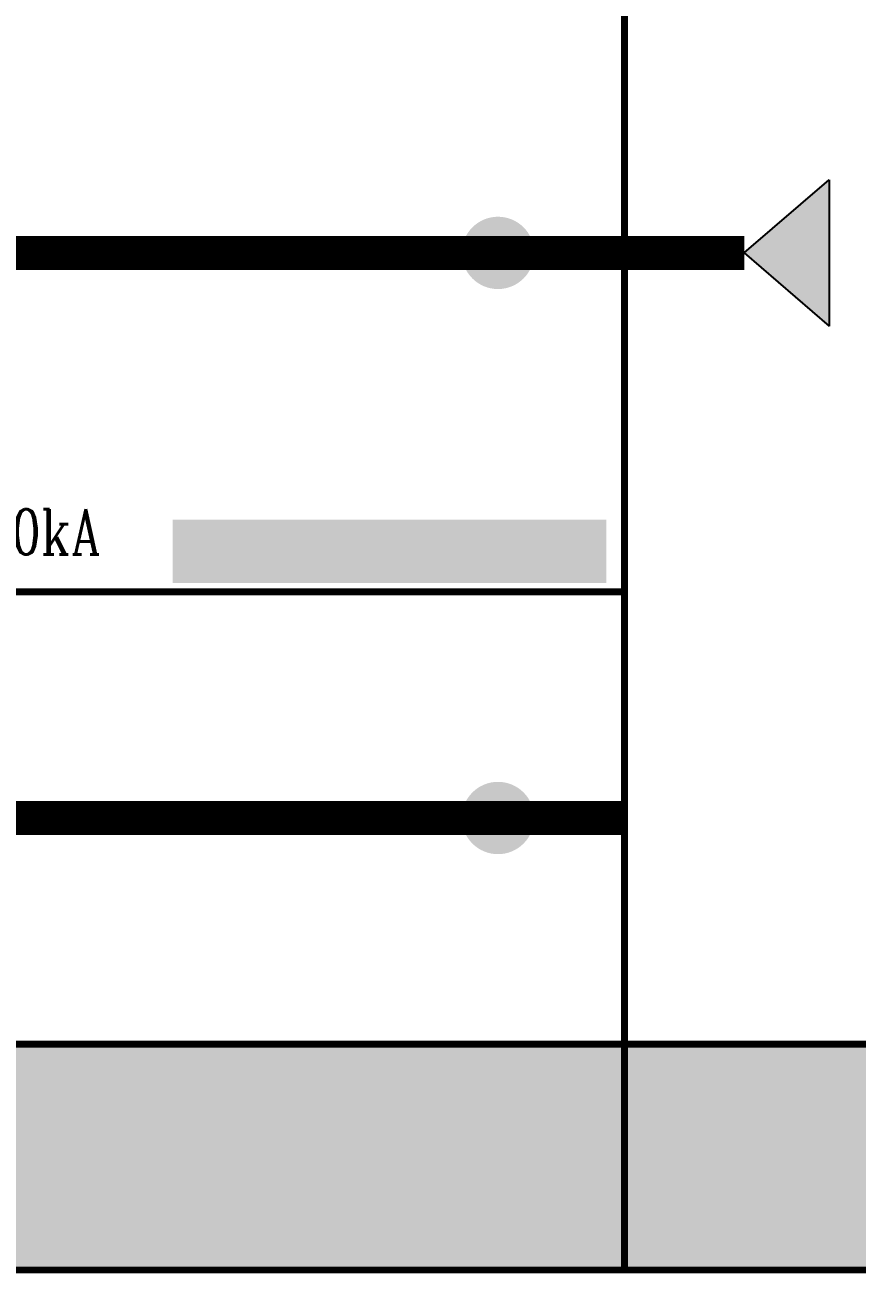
# Model space of a CAD drawing. Header units: millimetres. Extents: x -116965 to 323937, y 291661 to 566926.
# Drawn here: x -42198 to -41830, y 304837 to 305388 of the extents above; entities that cross this region are included whole.
import ezdxf

# ---------------------------------------------------------------- set-up
doc = ezdxf.new("R2010")
doc.units = ezdxf.units.MM
doc.layers.get('0').update_dxf_attribs({"lineweight": 18})
doc.layers.add('C00-00-00', color=7, linetype='Continuous')
doc.layers.add('C34-3A-40', color=7, linetype='Continuous', true_color=0x343a40)
doc.layers.add('C62-64-69', color=7, linetype='Continuous', true_color=0x626469)
doc.styles.add('hw_Block', font='complex.shx', dxfattribs={"width": 0.75})

msp = doc.modelspace()

# ---------------------------------------------------------------- hatches: boundary and pattern name
at = {"lineweight": -3, "ltscale": 5}
h = msp.add_hatch(color=1, dxfattribs=at)
h.dxf.hatch_style = 1
h.paths.add_polyline_path([(-41842.225864, 305254.916853), (-41842.225864, 305319.665537), (-41879.792264, 305287.291195)])
at = {"layer": 'C00-00-00'}
h = msp.add_hatch(color=256, dxfattribs=at)
edge = h.paths.add_edge_path()
edge.add_arc((-41988.748156, 305287.291195), 15.997765, 0, 360)
h = msp.add_hatch(color=256, dxfattribs=at)
h.dxf.hatch_style = 2
h.paths.add_polyline_path([(-42132.728056, 305169.307667), (-41940.754856, 305169.307667), (-41940.754856, 305141.311577), (-42132.728056, 305141.311577)])
h = msp.add_hatch(color=256, dxfattribs=at)
edge = h.paths.add_edge_path()
edge.add_arc((-41988.748156, 305037.326092), 15.997765, 0, 360)
at = {"layer": 'C34-3A-40'}
h = msp.add_hatch(color=256, dxfattribs=at)
h.dxf.hatch_style = 2
h.paths.add_polyline_path([(-42632.658262, 304937.340052), (-41932.755971, 304937.340052), (-41932.755971, 304837.354008), (-42632.658262, 304837.354008)])
h = msp.add_hatch(color=256, dxfattribs=at)
h.dxf.hatch_style = 2
h.paths.add_polyline_path([(-41932.755971, 304937.340052), (-41532.811806, 304937.340052), (-41532.811806, 304837.354008), (-41932.755971, 304837.354008)])
at = {"layer": 'C62-64-69'}
h = msp.add_hatch(color=256, dxfattribs=at)
h.dxf.hatch_style = 2
h.paths.add_polyline_path([(-42216.716331, 304928.341308), (-42184.720796, 304928.341308), (-42184.720796, 304921.342283), (-42216.716331, 304921.342283)])
h = msp.add_hatch(color=256, dxfattribs=at)
h.dxf.hatch_style = 2
h.paths.add_polyline_path([(-42184.720796, 304928.341308), (-42152.725262, 304928.341308), (-42152.725262, 304921.342283), (-42184.720796, 304921.342283)])
h = msp.add_hatch(color=256, dxfattribs=at)
h.dxf.hatch_style = 2
h.paths.add_polyline_path([(-42184.720796, 304928.341308), (-42152.725262, 304928.341308), (-42152.725262, 304921.342283), (-42184.720796, 304921.342283)])
h = msp.add_hatch(color=256, dxfattribs=at)
h.dxf.hatch_style = 2
h.paths.add_polyline_path([(-42152.725262, 304928.341308), (-42120.729731, 304928.341308), (-42120.729731, 304921.342283), (-42152.725262, 304921.342283)])
h = msp.add_hatch(color=256, dxfattribs=at)
h.dxf.hatch_style = 2
h.paths.add_polyline_path([(-42152.725262, 304928.341308), (-42120.729731, 304928.341308), (-42120.729731, 304921.342283), (-42152.725262, 304921.342283)])
h = msp.add_hatch(color=256, dxfattribs=at)
h.dxf.hatch_style = 2
h.paths.add_polyline_path([(-42120.729731, 304928.341308), (-42088.734196, 304928.341308), (-42088.734196, 304921.342283), (-42120.729731, 304921.342283)])
h = msp.add_hatch(color=256, dxfattribs=at)
h.dxf.hatch_style = 2
h.paths.add_polyline_path([(-42120.729731, 304928.341308), (-42088.734196, 304928.341308), (-42088.734196, 304921.342283), (-42120.729731, 304921.342283)])
h = msp.add_hatch(color=256, dxfattribs=at)
h.dxf.hatch_style = 2
h.paths.add_polyline_path([(-42088.734196, 304928.341308), (-42056.738662, 304928.341308), (-42056.738662, 304921.342283), (-42088.734196, 304921.342283)])
h = msp.add_hatch(color=256, dxfattribs=at)
h.dxf.hatch_style = 2
h.paths.add_polyline_path([(-42088.734196, 304928.341308), (-42056.738662, 304928.341308), (-42056.738662, 304921.342283), (-42088.734196, 304921.342283)])
h = msp.add_hatch(color=256, dxfattribs=at)
h.dxf.hatch_style = 2
h.paths.add_polyline_path([(-42056.738662, 304928.341308), (-42024.743131, 304928.341308), (-42024.743131, 304921.342283), (-42056.738662, 304921.342283)])
h = msp.add_hatch(color=256, dxfattribs=at)
h.dxf.hatch_style = 2
h.paths.add_polyline_path([(-42024.743131, 304928.341308), (-41992.747596, 304928.341308), (-41992.747596, 304921.342283), (-42024.743131, 304921.342283)])
h = msp.add_hatch(color=256, dxfattribs=at)
h.dxf.hatch_style = 2
h.paths.add_polyline_path([(-42024.743131, 304928.341308), (-41992.747596, 304928.341308), (-41992.747596, 304921.342283), (-42024.743131, 304921.342283)])
h = msp.add_hatch(color=256, dxfattribs=at)
h.dxf.hatch_style = 2
h.paths.add_polyline_path([(-41992.747596, 304928.341308), (-41960.752062, 304928.341308), (-41960.752062, 304921.342283), (-41992.747596, 304921.342283)])
h = msp.add_hatch(color=256, dxfattribs=at)
h.dxf.hatch_style = 2
h.paths.add_polyline_path([(-41992.747596, 304928.341308), (-41960.752062, 304928.341308), (-41960.752062, 304921.342283), (-41992.747596, 304921.342283)])
h = msp.add_hatch(color=256, dxfattribs=at)
h.dxf.hatch_style = 2
h.paths.add_polyline_path([(-41960.752062, 304928.341308), (-41928.756531, 304928.341308), (-41928.756531, 304921.342283), (-41960.752062, 304921.342283)])
h = msp.add_hatch(color=256, dxfattribs=at)
h.dxf.hatch_style = 2
h.paths.add_polyline_path([(-41932.755971, 304928.341308), (-41900.760437, 304928.341308), (-41900.760437, 304921.342283), (-41932.755971, 304921.342283)])
h = msp.add_hatch(color=256, dxfattribs=at)
h.dxf.hatch_style = 2
h.paths.add_polyline_path([(-41900.760437, 304928.341308), (-41868.764906, 304928.341308), (-41868.764906, 304921.342283), (-41900.760437, 304921.342283)])
h = msp.add_hatch(color=256, dxfattribs=at)
h.dxf.hatch_style = 2
h.paths.add_polyline_path([(-41900.760437, 304928.341308), (-41868.764906, 304928.341308), (-41868.764906, 304921.342283), (-41900.760437, 304921.342283)])
h = msp.add_hatch(color=256, dxfattribs=at)
h.dxf.hatch_style = 2
h.paths.add_polyline_path([(-41868.764906, 304928.341308), (-41836.769371, 304928.341308), (-41836.769371, 304921.342283), (-41868.764906, 304921.342283)])
h = msp.add_hatch(color=256, dxfattribs=at)
h.dxf.hatch_style = 2
h.paths.add_polyline_path([(-41868.764906, 304928.341308), (-41836.769371, 304928.341308), (-41836.769371, 304921.342283), (-41868.764906, 304921.342283)])
h = msp.add_hatch(color=256, dxfattribs=at)
h.dxf.hatch_style = 2
h.paths.add_polyline_path([(-41836.769371, 304928.341308), (-41804.773837, 304928.341308), (-41804.773837, 304921.342283), (-41836.769371, 304921.342283)])
h = msp.add_hatch(color=256, dxfattribs=at)
h.dxf.hatch_style = 2
h.paths.add_polyline_path([(-42216.716331, 304921.342283), (-42184.720796, 304921.342283), (-42184.720796, 304919.342564), (-42216.716331, 304919.342564)])
h = msp.add_hatch(color=256, dxfattribs=at)
h.dxf.hatch_style = 2
h.paths.add_polyline_path([(-42216.716331, 304919.342564), (-42184.720796, 304919.342564), (-42184.720796, 304912.343539), (-42216.716331, 304912.343539)])
h = msp.add_hatch(color=256, dxfattribs=at)
h.dxf.hatch_style = 2
h.paths.add_polyline_path([(-42184.720796, 304921.342283), (-42152.725262, 304921.342283), (-42152.725262, 304919.342564), (-42184.720796, 304919.342564)])
h = msp.add_hatch(color=256, dxfattribs=at)
h.dxf.hatch_style = 2
h.paths.add_polyline_path([(-42184.720796, 304921.342283), (-42152.725262, 304921.342283), (-42152.725262, 304919.342564), (-42184.720796, 304919.342564)])
h = msp.add_hatch(color=256, dxfattribs=at)
h.dxf.hatch_style = 2
h.paths.add_polyline_path([(-42184.720796, 304919.342564), (-42152.725262, 304919.342564), (-42152.725262, 304912.343539), (-42184.720796, 304912.343539)])
h = msp.add_hatch(color=256, dxfattribs=at)
h.dxf.hatch_style = 2
h.paths.add_polyline_path([(-42184.720796, 304919.342564), (-42152.725262, 304919.342564), (-42152.725262, 304912.343539), (-42184.720796, 304912.343539)])
h = msp.add_hatch(color=256, dxfattribs=at)
h.dxf.hatch_style = 2
h.paths.add_polyline_path([(-42152.725262, 304921.342283), (-42120.729731, 304921.342283), (-42120.729731, 304919.342564), (-42152.725262, 304919.342564)])
h = msp.add_hatch(color=256, dxfattribs=at)
h.dxf.hatch_style = 2
h.paths.add_polyline_path([(-42152.725262, 304921.342283), (-42120.729731, 304921.342283), (-42120.729731, 304919.342564), (-42152.725262, 304919.342564)])
h = msp.add_hatch(color=256, dxfattribs=at)
h.dxf.hatch_style = 2
h.paths.add_polyline_path([(-42152.725262, 304919.342564), (-42120.729731, 304919.342564), (-42120.729731, 304912.343539), (-42152.725262, 304912.343539)])
h = msp.add_hatch(color=256, dxfattribs=at)
h.dxf.hatch_style = 2
h.paths.add_polyline_path([(-42152.725262, 304919.342564), (-42120.729731, 304919.342564), (-42120.729731, 304912.343539), (-42152.725262, 304912.343539)])
h = msp.add_hatch(color=256, dxfattribs=at)
h.dxf.hatch_style = 2
h.paths.add_polyline_path([(-42120.729731, 304921.342283), (-42088.734196, 304921.342283), (-42088.734196, 304919.342564), (-42120.729731, 304919.342564)])
h = msp.add_hatch(color=256, dxfattribs=at)
h.dxf.hatch_style = 2
h.paths.add_polyline_path([(-42120.729731, 304921.342283), (-42088.734196, 304921.342283), (-42088.734196, 304919.342564), (-42120.729731, 304919.342564)])
h = msp.add_hatch(color=256, dxfattribs=at)
h.dxf.hatch_style = 2
h.paths.add_polyline_path([(-42120.729731, 304919.342564), (-42088.734196, 304919.342564), (-42088.734196, 304912.343539), (-42120.729731, 304912.343539)])
h = msp.add_hatch(color=256, dxfattribs=at)
h.dxf.hatch_style = 2
h.paths.add_polyline_path([(-42120.729731, 304919.342564), (-42088.734196, 304919.342564), (-42088.734196, 304912.343539), (-42120.729731, 304912.343539)])
h = msp.add_hatch(color=256, dxfattribs=at)
h.dxf.hatch_style = 2
h.paths.add_polyline_path([(-42088.734196, 304921.342283), (-42056.738662, 304921.342283), (-42056.738662, 304919.342564), (-42088.734196, 304919.342564)])
h = msp.add_hatch(color=256, dxfattribs=at)
h.dxf.hatch_style = 2
h.paths.add_polyline_path([(-42088.734196, 304921.342283), (-42056.738662, 304921.342283), (-42056.738662, 304919.342564), (-42088.734196, 304919.342564)])
h = msp.add_hatch(color=256, dxfattribs=at)
h.dxf.hatch_style = 2
h.paths.add_polyline_path([(-42088.734196, 304919.342564), (-42056.738662, 304919.342564), (-42056.738662, 304912.343539), (-42088.734196, 304912.343539)])
h = msp.add_hatch(color=256, dxfattribs=at)
h.dxf.hatch_style = 2
h.paths.add_polyline_path([(-42088.734196, 304919.342564), (-42056.738662, 304919.342564), (-42056.738662, 304912.343539), (-42088.734196, 304912.343539)])
h = msp.add_hatch(color=256, dxfattribs=at)
h.dxf.hatch_style = 2
h.paths.add_polyline_path([(-42056.738662, 304921.342283), (-42024.743131, 304921.342283), (-42024.743131, 304919.342564), (-42056.738662, 304919.342564)])
h = msp.add_hatch(color=256, dxfattribs=at)
h.dxf.hatch_style = 2
h.paths.add_polyline_path([(-42056.738662, 304919.342564), (-42024.743131, 304919.342564), (-42024.743131, 304912.343539), (-42056.738662, 304912.343539)])
h = msp.add_hatch(color=256, dxfattribs=at)
h.dxf.hatch_style = 2
h.paths.add_polyline_path([(-42024.743131, 304921.342283), (-41992.747596, 304921.342283), (-41992.747596, 304919.342564), (-42024.743131, 304919.342564)])
h = msp.add_hatch(color=256, dxfattribs=at)
h.dxf.hatch_style = 2
h.paths.add_polyline_path([(-42024.743131, 304921.342283), (-41992.747596, 304921.342283), (-41992.747596, 304919.342564), (-42024.743131, 304919.342564)])
h = msp.add_hatch(color=256, dxfattribs=at)
h.dxf.hatch_style = 2
h.paths.add_polyline_path([(-42024.743131, 304919.342564), (-41992.747596, 304919.342564), (-41992.747596, 304912.343539), (-42024.743131, 304912.343539)])
h = msp.add_hatch(color=256, dxfattribs=at)
h.dxf.hatch_style = 2
h.paths.add_polyline_path([(-42024.743131, 304919.342564), (-41992.747596, 304919.342564), (-41992.747596, 304912.343539), (-42024.743131, 304912.343539)])
h = msp.add_hatch(color=256, dxfattribs=at)
h.dxf.hatch_style = 2
h.paths.add_polyline_path([(-41992.747596, 304921.342283), (-41960.752062, 304921.342283), (-41960.752062, 304919.342564), (-41992.747596, 304919.342564)])
h = msp.add_hatch(color=256, dxfattribs=at)
h.dxf.hatch_style = 2
h.paths.add_polyline_path([(-41992.747596, 304921.342283), (-41960.752062, 304921.342283), (-41960.752062, 304919.342564), (-41992.747596, 304919.342564)])
h = msp.add_hatch(color=256, dxfattribs=at)
h.dxf.hatch_style = 2
h.paths.add_polyline_path([(-41992.747596, 304919.342564), (-41960.752062, 304919.342564), (-41960.752062, 304912.343539), (-41992.747596, 304912.343539)])
h = msp.add_hatch(color=256, dxfattribs=at)
h.dxf.hatch_style = 2
h.paths.add_polyline_path([(-41992.747596, 304919.342564), (-41960.752062, 304919.342564), (-41960.752062, 304912.343539), (-41992.747596, 304912.343539)])
h = msp.add_hatch(color=256, dxfattribs=at)
h.dxf.hatch_style = 2
h.paths.add_polyline_path([(-41960.752062, 304921.342283), (-41928.756531, 304921.342283), (-41928.756531, 304919.342564), (-41960.752062, 304919.342564)])
h = msp.add_hatch(color=256, dxfattribs=at)
h.dxf.hatch_style = 2
h.paths.add_polyline_path([(-41960.752062, 304919.342564), (-41928.756531, 304919.342564), (-41928.756531, 304912.343539), (-41960.752062, 304912.343539)])
h = msp.add_hatch(color=256, dxfattribs=at)
h.dxf.hatch_style = 2
h.paths.add_polyline_path([(-41932.755971, 304921.342283), (-41900.760437, 304921.342283), (-41900.760437, 304919.342564), (-41932.755971, 304919.342564)])
h = msp.add_hatch(color=256, dxfattribs=at)
h.dxf.hatch_style = 2
h.paths.add_polyline_path([(-41932.755971, 304919.342564), (-41900.760437, 304919.342564), (-41900.760437, 304912.343539), (-41932.755971, 304912.343539)])
h = msp.add_hatch(color=256, dxfattribs=at)
h.dxf.hatch_style = 2
h.paths.add_polyline_path([(-41900.760437, 304921.342283), (-41868.764906, 304921.342283), (-41868.764906, 304919.342564), (-41900.760437, 304919.342564)])
h = msp.add_hatch(color=256, dxfattribs=at)
h.dxf.hatch_style = 2
h.paths.add_polyline_path([(-41900.760437, 304921.342283), (-41868.764906, 304921.342283), (-41868.764906, 304919.342564), (-41900.760437, 304919.342564)])
h = msp.add_hatch(color=256, dxfattribs=at)
h.dxf.hatch_style = 2
h.paths.add_polyline_path([(-41900.760437, 304919.342564), (-41868.764906, 304919.342564), (-41868.764906, 304912.343539), (-41900.760437, 304912.343539)])
h = msp.add_hatch(color=256, dxfattribs=at)
h.dxf.hatch_style = 2
h.paths.add_polyline_path([(-41900.760437, 304919.342564), (-41868.764906, 304919.342564), (-41868.764906, 304912.343539), (-41900.760437, 304912.343539)])
h = msp.add_hatch(color=256, dxfattribs=at)
h.dxf.hatch_style = 2
h.paths.add_polyline_path([(-41868.764906, 304921.342283), (-41836.769371, 304921.342283), (-41836.769371, 304919.342564), (-41868.764906, 304919.342564)])
h = msp.add_hatch(color=256, dxfattribs=at)
h.dxf.hatch_style = 2
h.paths.add_polyline_path([(-41868.764906, 304921.342283), (-41836.769371, 304921.342283), (-41836.769371, 304919.342564), (-41868.764906, 304919.342564)])
h = msp.add_hatch(color=256, dxfattribs=at)
h.dxf.hatch_style = 2
h.paths.add_polyline_path([(-41868.764906, 304919.342564), (-41836.769371, 304919.342564), (-41836.769371, 304912.343539), (-41868.764906, 304912.343539)])
h = msp.add_hatch(color=256, dxfattribs=at)
h.dxf.hatch_style = 2
h.paths.add_polyline_path([(-41868.764906, 304919.342564), (-41836.769371, 304919.342564), (-41836.769371, 304912.343539), (-41868.764906, 304912.343539)])
h = msp.add_hatch(color=256, dxfattribs=at)
h.dxf.hatch_style = 2
h.paths.add_polyline_path([(-41836.769371, 304921.342283), (-41804.773837, 304921.342283), (-41804.773837, 304919.342564), (-41836.769371, 304919.342564)])
h = msp.add_hatch(color=256, dxfattribs=at)
h.dxf.hatch_style = 2
h.paths.add_polyline_path([(-41836.769371, 304919.342564), (-41804.773837, 304919.342564), (-41804.773837, 304912.343539), (-41836.769371, 304912.343539)])
h = msp.add_hatch(color=256, dxfattribs=at)
h.dxf.hatch_style = 2
h.paths.add_polyline_path([(-42216.716331, 304912.343539), (-42184.720796, 304912.343539), (-42184.720796, 304910.34382), (-42216.716331, 304910.34382)])
h = msp.add_hatch(color=256, dxfattribs=at)
h.dxf.hatch_style = 2
h.paths.add_polyline_path([(-42216.716331, 304910.34382), (-42184.720796, 304910.34382), (-42184.720796, 304903.344795), (-42216.716331, 304903.344795)])
h = msp.add_hatch(color=256, dxfattribs=at)
h.dxf.hatch_style = 2
h.paths.add_polyline_path([(-42184.720796, 304912.343539), (-42152.725262, 304912.343539), (-42152.725262, 304910.34382), (-42184.720796, 304910.34382)])
h = msp.add_hatch(color=256, dxfattribs=at)
h.dxf.hatch_style = 2
h.paths.add_polyline_path([(-42184.720796, 304912.343539), (-42152.725262, 304912.343539), (-42152.725262, 304910.34382), (-42184.720796, 304910.34382)])
h = msp.add_hatch(color=256, dxfattribs=at)
h.dxf.hatch_style = 2
h.paths.add_polyline_path([(-42184.720796, 304910.34382), (-42152.725262, 304910.34382), (-42152.725262, 304903.344795), (-42184.720796, 304903.344795)])
h = msp.add_hatch(color=256, dxfattribs=at)
h.dxf.hatch_style = 2
h.paths.add_polyline_path([(-42184.720796, 304910.34382), (-42152.725262, 304910.34382), (-42152.725262, 304903.344795), (-42184.720796, 304903.344795)])
h = msp.add_hatch(color=256, dxfattribs=at)
h.dxf.hatch_style = 2
h.paths.add_polyline_path([(-42152.725262, 304912.343539), (-42120.729731, 304912.343539), (-42120.729731, 304910.34382), (-42152.725262, 304910.34382)])
h = msp.add_hatch(color=256, dxfattribs=at)
h.dxf.hatch_style = 2
h.paths.add_polyline_path([(-42152.725262, 304912.343539), (-42120.729731, 304912.343539), (-42120.729731, 304910.34382), (-42152.725262, 304910.34382)])
h = msp.add_hatch(color=256, dxfattribs=at)
h.dxf.hatch_style = 2
h.paths.add_polyline_path([(-42152.725262, 304910.34382), (-42120.729731, 304910.34382), (-42120.729731, 304903.344795), (-42152.725262, 304903.344795)])
h = msp.add_hatch(color=256, dxfattribs=at)
h.dxf.hatch_style = 2
h.paths.add_polyline_path([(-42152.725262, 304910.34382), (-42120.729731, 304910.34382), (-42120.729731, 304903.344795), (-42152.725262, 304903.344795)])
h = msp.add_hatch(color=256, dxfattribs=at)
h.dxf.hatch_style = 2
h.paths.add_polyline_path([(-42120.729731, 304912.343539), (-42088.734196, 304912.343539), (-42088.734196, 304910.34382), (-42120.729731, 304910.34382)])
h = msp.add_hatch(color=256, dxfattribs=at)
h.dxf.hatch_style = 2
h.paths.add_polyline_path([(-42120.729731, 304912.343539), (-42088.734196, 304912.343539), (-42088.734196, 304910.34382), (-42120.729731, 304910.34382)])
h = msp.add_hatch(color=256, dxfattribs=at)
h.dxf.hatch_style = 2
h.paths.add_polyline_path([(-42120.729731, 304910.34382), (-42088.734196, 304910.34382), (-42088.734196, 304903.344795), (-42120.729731, 304903.344795)])
h = msp.add_hatch(color=256, dxfattribs=at)
h.dxf.hatch_style = 2
h.paths.add_polyline_path([(-42120.729731, 304910.34382), (-42088.734196, 304910.34382), (-42088.734196, 304903.344795), (-42120.729731, 304903.344795)])
h = msp.add_hatch(color=256, dxfattribs=at)
h.dxf.hatch_style = 2
h.paths.add_polyline_path([(-42088.734196, 304912.343539), (-42056.738662, 304912.343539), (-42056.738662, 304910.34382), (-42088.734196, 304910.34382)])
h = msp.add_hatch(color=256, dxfattribs=at)
h.dxf.hatch_style = 2
h.paths.add_polyline_path([(-42088.734196, 304912.343539), (-42056.738662, 304912.343539), (-42056.738662, 304910.34382), (-42088.734196, 304910.34382)])
h = msp.add_hatch(color=256, dxfattribs=at)
h.dxf.hatch_style = 2
h.paths.add_polyline_path([(-42088.734196, 304910.34382), (-42056.738662, 304910.34382), (-42056.738662, 304903.344795), (-42088.734196, 304903.344795)])
h = msp.add_hatch(color=256, dxfattribs=at)
h.dxf.hatch_style = 2
h.paths.add_polyline_path([(-42088.734196, 304910.34382), (-42056.738662, 304910.34382), (-42056.738662, 304903.344795), (-42088.734196, 304903.344795)])
h = msp.add_hatch(color=256, dxfattribs=at)
h.dxf.hatch_style = 2
h.paths.add_polyline_path([(-42056.738662, 304912.343539), (-42024.743131, 304912.343539), (-42024.743131, 304910.34382), (-42056.738662, 304910.34382)])
h = msp.add_hatch(color=256, dxfattribs=at)
h.dxf.hatch_style = 2
h.paths.add_polyline_path([(-42056.738662, 304910.34382), (-42024.743131, 304910.34382), (-42024.743131, 304903.344795), (-42056.738662, 304903.344795)])
h = msp.add_hatch(color=256, dxfattribs=at)
h.dxf.hatch_style = 2
h.paths.add_polyline_path([(-42024.743131, 304912.343539), (-41992.747596, 304912.343539), (-41992.747596, 304910.34382), (-42024.743131, 304910.34382)])
h = msp.add_hatch(color=256, dxfattribs=at)
h.dxf.hatch_style = 2
h.paths.add_polyline_path([(-42024.743131, 304912.343539), (-41992.747596, 304912.343539), (-41992.747596, 304910.34382), (-42024.743131, 304910.34382)])
h = msp.add_hatch(color=256, dxfattribs=at)
h.dxf.hatch_style = 2
h.paths.add_polyline_path([(-42024.743131, 304910.34382), (-41992.747596, 304910.34382), (-41992.747596, 304903.344795), (-42024.743131, 304903.344795)])
h = msp.add_hatch(color=256, dxfattribs=at)
h.dxf.hatch_style = 2
h.paths.add_polyline_path([(-42024.743131, 304910.34382), (-41992.747596, 304910.34382), (-41992.747596, 304903.344795), (-42024.743131, 304903.344795)])
h = msp.add_hatch(color=256, dxfattribs=at)
h.dxf.hatch_style = 2
h.paths.add_polyline_path([(-41992.747596, 304912.343539), (-41960.752062, 304912.343539), (-41960.752062, 304910.34382), (-41992.747596, 304910.34382)])
h = msp.add_hatch(color=256, dxfattribs=at)
h.dxf.hatch_style = 2
h.paths.add_polyline_path([(-41992.747596, 304912.343539), (-41960.752062, 304912.343539), (-41960.752062, 304910.34382), (-41992.747596, 304910.34382)])
h = msp.add_hatch(color=256, dxfattribs=at)
h.dxf.hatch_style = 2
h.paths.add_polyline_path([(-41992.747596, 304910.34382), (-41960.752062, 304910.34382), (-41960.752062, 304903.344795), (-41992.747596, 304903.344795)])
h = msp.add_hatch(color=256, dxfattribs=at)
h.dxf.hatch_style = 2
h.paths.add_polyline_path([(-41992.747596, 304910.34382), (-41960.752062, 304910.34382), (-41960.752062, 304903.344795), (-41992.747596, 304903.344795)])
h = msp.add_hatch(color=256, dxfattribs=at)
h.dxf.hatch_style = 2
h.paths.add_polyline_path([(-41960.752062, 304912.343539), (-41928.756531, 304912.343539), (-41928.756531, 304910.34382), (-41960.752062, 304910.34382)])
h = msp.add_hatch(color=256, dxfattribs=at)
h.dxf.hatch_style = 2
h.paths.add_polyline_path([(-41960.752062, 304910.34382), (-41928.756531, 304910.34382), (-41928.756531, 304903.344795), (-41960.752062, 304903.344795)])
h = msp.add_hatch(color=256, dxfattribs=at)
h.dxf.hatch_style = 2
h.paths.add_polyline_path([(-41932.755971, 304912.343539), (-41900.760437, 304912.343539), (-41900.760437, 304910.34382), (-41932.755971, 304910.34382)])
h = msp.add_hatch(color=256, dxfattribs=at)
h.dxf.hatch_style = 2
h.paths.add_polyline_path([(-41932.755971, 304910.34382), (-41900.760437, 304910.34382), (-41900.760437, 304903.344795), (-41932.755971, 304903.344795)])
h = msp.add_hatch(color=256, dxfattribs=at)
h.dxf.hatch_style = 2
h.paths.add_polyline_path([(-41900.760437, 304912.343539), (-41868.764906, 304912.343539), (-41868.764906, 304910.34382), (-41900.760437, 304910.34382)])
h = msp.add_hatch(color=256, dxfattribs=at)
h.dxf.hatch_style = 2
h.paths.add_polyline_path([(-41900.760437, 304912.343539), (-41868.764906, 304912.343539), (-41868.764906, 304910.34382), (-41900.760437, 304910.34382)])
h = msp.add_hatch(color=256, dxfattribs=at)
h.dxf.hatch_style = 2
h.paths.add_polyline_path([(-41900.760437, 304910.34382), (-41868.764906, 304910.34382), (-41868.764906, 304903.344795), (-41900.760437, 304903.344795)])
h = msp.add_hatch(color=256, dxfattribs=at)
h.dxf.hatch_style = 2
h.paths.add_polyline_path([(-41900.760437, 304910.34382), (-41868.764906, 304910.34382), (-41868.764906, 304903.344795), (-41900.760437, 304903.344795)])
h = msp.add_hatch(color=256, dxfattribs=at)
h.dxf.hatch_style = 2
h.paths.add_polyline_path([(-41868.764906, 304912.343539), (-41836.769371, 304912.343539), (-41836.769371, 304910.34382), (-41868.764906, 304910.34382)])
h = msp.add_hatch(color=256, dxfattribs=at)
h.dxf.hatch_style = 2
h.paths.add_polyline_path([(-41868.764906, 304912.343539), (-41836.769371, 304912.343539), (-41836.769371, 304910.34382), (-41868.764906, 304910.34382)])
h = msp.add_hatch(color=256, dxfattribs=at)
h.dxf.hatch_style = 2
h.paths.add_polyline_path([(-41868.764906, 304910.34382), (-41836.769371, 304910.34382), (-41836.769371, 304903.344795), (-41868.764906, 304903.344795)])
h = msp.add_hatch(color=256, dxfattribs=at)
h.dxf.hatch_style = 2
h.paths.add_polyline_path([(-41868.764906, 304910.34382), (-41836.769371, 304910.34382), (-41836.769371, 304903.344795), (-41868.764906, 304903.344795)])
h = msp.add_hatch(color=256, dxfattribs=at)
h.dxf.hatch_style = 2
h.paths.add_polyline_path([(-41836.769371, 304912.343539), (-41804.773837, 304912.343539), (-41804.773837, 304910.34382), (-41836.769371, 304910.34382)])
h = msp.add_hatch(color=256, dxfattribs=at)
h.dxf.hatch_style = 2
h.paths.add_polyline_path([(-41836.769371, 304910.34382), (-41804.773837, 304910.34382), (-41804.773837, 304903.344795), (-41836.769371, 304903.344795)])
h = msp.add_hatch(color=256, dxfattribs=at)
h.dxf.hatch_style = 2
h.paths.add_polyline_path([(-42216.716331, 304903.344795), (-42184.720796, 304903.344795), (-42184.720796, 304901.345077), (-42216.716331, 304901.345077)])
h = msp.add_hatch(color=256, dxfattribs=at)
h.dxf.hatch_style = 2
h.paths.add_polyline_path([(-42184.720796, 304903.344795), (-42152.725262, 304903.344795), (-42152.725262, 304901.345077), (-42184.720796, 304901.345077)])
h = msp.add_hatch(color=256, dxfattribs=at)
h.dxf.hatch_style = 2
h.paths.add_polyline_path([(-42184.720796, 304903.344795), (-42152.725262, 304903.344795), (-42152.725262, 304901.345077), (-42184.720796, 304901.345077)])
h = msp.add_hatch(color=256, dxfattribs=at)
h.dxf.hatch_style = 2
h.paths.add_polyline_path([(-42152.725262, 304903.344795), (-42120.729731, 304903.344795), (-42120.729731, 304901.345077), (-42152.725262, 304901.345077)])
h = msp.add_hatch(color=256, dxfattribs=at)
h.dxf.hatch_style = 2
h.paths.add_polyline_path([(-42152.725262, 304903.344795), (-42120.729731, 304903.344795), (-42120.729731, 304901.345077), (-42152.725262, 304901.345077)])
h = msp.add_hatch(color=256, dxfattribs=at)
h.dxf.hatch_style = 2
h.paths.add_polyline_path([(-42120.729731, 304903.344795), (-42088.734196, 304903.344795), (-42088.734196, 304901.345077), (-42120.729731, 304901.345077)])
h = msp.add_hatch(color=256, dxfattribs=at)
h.dxf.hatch_style = 2
h.paths.add_polyline_path([(-42120.729731, 304903.344795), (-42088.734196, 304903.344795), (-42088.734196, 304901.345077), (-42120.729731, 304901.345077)])
h = msp.add_hatch(color=256, dxfattribs=at)
h.dxf.hatch_style = 2
h.paths.add_polyline_path([(-42088.734196, 304903.344795), (-42056.738662, 304903.344795), (-42056.738662, 304901.345077), (-42088.734196, 304901.345077)])
h = msp.add_hatch(color=256, dxfattribs=at)
h.dxf.hatch_style = 2
h.paths.add_polyline_path([(-42088.734196, 304903.344795), (-42056.738662, 304903.344795), (-42056.738662, 304901.345077), (-42088.734196, 304901.345077)])
h = msp.add_hatch(color=256, dxfattribs=at)
h.dxf.hatch_style = 2
h.paths.add_polyline_path([(-42056.738662, 304903.344795), (-42024.743131, 304903.344795), (-42024.743131, 304901.345077), (-42056.738662, 304901.345077)])
h = msp.add_hatch(color=256, dxfattribs=at)
h.dxf.hatch_style = 2
h.paths.add_polyline_path([(-42024.743131, 304903.344795), (-41992.747596, 304903.344795), (-41992.747596, 304901.345077), (-42024.743131, 304901.345077)])
h = msp.add_hatch(color=256, dxfattribs=at)
h.dxf.hatch_style = 2
h.paths.add_polyline_path([(-42024.743131, 304903.344795), (-41992.747596, 304903.344795), (-41992.747596, 304901.345077), (-42024.743131, 304901.345077)])
h = msp.add_hatch(color=256, dxfattribs=at)
h.dxf.hatch_style = 2
h.paths.add_polyline_path([(-41992.747596, 304903.344795), (-41960.752062, 304903.344795), (-41960.752062, 304901.345077), (-41992.747596, 304901.345077)])
h = msp.add_hatch(color=256, dxfattribs=at)
h.dxf.hatch_style = 2
h.paths.add_polyline_path([(-41992.747596, 304903.344795), (-41960.752062, 304903.344795), (-41960.752062, 304901.345077), (-41992.747596, 304901.345077)])
h = msp.add_hatch(color=256, dxfattribs=at)
h.dxf.hatch_style = 2
h.paths.add_polyline_path([(-41960.752062, 304903.344795), (-41928.756531, 304903.344795), (-41928.756531, 304901.345077), (-41960.752062, 304901.345077)])
h = msp.add_hatch(color=256, dxfattribs=at)
h.dxf.hatch_style = 2
h.paths.add_polyline_path([(-41932.755971, 304903.344795), (-41900.760437, 304903.344795), (-41900.760437, 304901.345077), (-41932.755971, 304901.345077)])
h = msp.add_hatch(color=256, dxfattribs=at)
h.dxf.hatch_style = 2
h.paths.add_polyline_path([(-41900.760437, 304903.344795), (-41868.764906, 304903.344795), (-41868.764906, 304901.345077), (-41900.760437, 304901.345077)])
h = msp.add_hatch(color=256, dxfattribs=at)
h.dxf.hatch_style = 2
h.paths.add_polyline_path([(-41900.760437, 304903.344795), (-41868.764906, 304903.344795), (-41868.764906, 304901.345077), (-41900.760437, 304901.345077)])
h = msp.add_hatch(color=256, dxfattribs=at)
h.dxf.hatch_style = 2
h.paths.add_polyline_path([(-41868.764906, 304903.344795), (-41836.769371, 304903.344795), (-41836.769371, 304901.345077), (-41868.764906, 304901.345077)])
h = msp.add_hatch(color=256, dxfattribs=at)
h.dxf.hatch_style = 2
h.paths.add_polyline_path([(-41868.764906, 304903.344795), (-41836.769371, 304903.344795), (-41836.769371, 304901.345077), (-41868.764906, 304901.345077)])
h = msp.add_hatch(color=256, dxfattribs=at)
h.dxf.hatch_style = 2
h.paths.add_polyline_path([(-41836.769371, 304903.344795), (-41804.773837, 304903.344795), (-41804.773837, 304901.345077), (-41836.769371, 304901.345077)])
h = msp.add_hatch(color=256, dxfattribs=at)
h.dxf.hatch_style = 2
h.paths.add_polyline_path([(-42216.716331, 304901.345077), (-42184.720796, 304901.345077), (-42184.720796, 304894.346051), (-42216.716331, 304894.346051)])
h = msp.add_hatch(color=256, dxfattribs=at)
h.dxf.hatch_style = 2
h.paths.add_polyline_path([(-42184.720796, 304901.345077), (-42152.725262, 304901.345077), (-42152.725262, 304894.346051), (-42184.720796, 304894.346051)])
h = msp.add_hatch(color=256, dxfattribs=at)
h.dxf.hatch_style = 2
h.paths.add_polyline_path([(-42184.720796, 304901.345077), (-42152.725262, 304901.345077), (-42152.725262, 304894.346051), (-42184.720796, 304894.346051)])
h = msp.add_hatch(color=256, dxfattribs=at)
h.dxf.hatch_style = 2
h.paths.add_polyline_path([(-42152.725262, 304901.345077), (-42120.729731, 304901.345077), (-42120.729731, 304894.346051), (-42152.725262, 304894.346051)])
h = msp.add_hatch(color=256, dxfattribs=at)
h.dxf.hatch_style = 2
h.paths.add_polyline_path([(-42152.725262, 304901.345077), (-42120.729731, 304901.345077), (-42120.729731, 304894.346051), (-42152.725262, 304894.346051)])
h = msp.add_hatch(color=256, dxfattribs=at)
h.dxf.hatch_style = 2
h.paths.add_polyline_path([(-42120.729731, 304901.345077), (-42088.734196, 304901.345077), (-42088.734196, 304894.346051), (-42120.729731, 304894.346051)])
h = msp.add_hatch(color=256, dxfattribs=at)
h.dxf.hatch_style = 2
h.paths.add_polyline_path([(-42120.729731, 304901.345077), (-42088.734196, 304901.345077), (-42088.734196, 304894.346051), (-42120.729731, 304894.346051)])
h = msp.add_hatch(color=256, dxfattribs=at)
h.dxf.hatch_style = 2
h.paths.add_polyline_path([(-42088.734196, 304901.345077), (-42056.738662, 304901.345077), (-42056.738662, 304894.346051), (-42088.734196, 304894.346051)])
h = msp.add_hatch(color=256, dxfattribs=at)
h.dxf.hatch_style = 2
h.paths.add_polyline_path([(-42088.734196, 304901.345077), (-42056.738662, 304901.345077), (-42056.738662, 304894.346051), (-42088.734196, 304894.346051)])
h = msp.add_hatch(color=256, dxfattribs=at)
h.dxf.hatch_style = 2
h.paths.add_polyline_path([(-42056.738662, 304901.345077), (-42024.743131, 304901.345077), (-42024.743131, 304894.346051), (-42056.738662, 304894.346051)])
h = msp.add_hatch(color=256, dxfattribs=at)
h.dxf.hatch_style = 2
h.paths.add_polyline_path([(-42024.743131, 304901.345077), (-41992.747596, 304901.345077), (-41992.747596, 304894.346051), (-42024.743131, 304894.346051)])
h = msp.add_hatch(color=256, dxfattribs=at)
h.dxf.hatch_style = 2
h.paths.add_polyline_path([(-42024.743131, 304901.345077), (-41992.747596, 304901.345077), (-41992.747596, 304894.346051), (-42024.743131, 304894.346051)])
h = msp.add_hatch(color=256, dxfattribs=at)
h.dxf.hatch_style = 2
h.paths.add_polyline_path([(-41992.747596, 304901.345077), (-41960.752062, 304901.345077), (-41960.752062, 304894.346051), (-41992.747596, 304894.346051)])
h = msp.add_hatch(color=256, dxfattribs=at)
h.dxf.hatch_style = 2
h.paths.add_polyline_path([(-41992.747596, 304901.345077), (-41960.752062, 304901.345077), (-41960.752062, 304894.346051), (-41992.747596, 304894.346051)])
h = msp.add_hatch(color=256, dxfattribs=at)
h.dxf.hatch_style = 2
h.paths.add_polyline_path([(-41960.752062, 304901.345077), (-41928.756531, 304901.345077), (-41928.756531, 304894.346051), (-41960.752062, 304894.346051)])
h = msp.add_hatch(color=256, dxfattribs=at)
h.dxf.hatch_style = 2
h.paths.add_polyline_path([(-41932.755971, 304901.345077), (-41900.760437, 304901.345077), (-41900.760437, 304894.346051), (-41932.755971, 304894.346051)])
h = msp.add_hatch(color=256, dxfattribs=at)
h.dxf.hatch_style = 2
h.paths.add_polyline_path([(-41900.760437, 304901.345077), (-41868.764906, 304901.345077), (-41868.764906, 304894.346051), (-41900.760437, 304894.346051)])
h = msp.add_hatch(color=256, dxfattribs=at)
h.dxf.hatch_style = 2
h.paths.add_polyline_path([(-41900.760437, 304901.345077), (-41868.764906, 304901.345077), (-41868.764906, 304894.346051), (-41900.760437, 304894.346051)])
h = msp.add_hatch(color=256, dxfattribs=at)
h.dxf.hatch_style = 2
h.paths.add_polyline_path([(-41868.764906, 304901.345077), (-41836.769371, 304901.345077), (-41836.769371, 304894.346051), (-41868.764906, 304894.346051)])
h = msp.add_hatch(color=256, dxfattribs=at)
h.dxf.hatch_style = 2
h.paths.add_polyline_path([(-41868.764906, 304901.345077), (-41836.769371, 304901.345077), (-41836.769371, 304894.346051), (-41868.764906, 304894.346051)])
h = msp.add_hatch(color=256, dxfattribs=at)
h.dxf.hatch_style = 2
h.paths.add_polyline_path([(-41836.769371, 304901.345077), (-41804.773837, 304901.345077), (-41804.773837, 304894.346051), (-41836.769371, 304894.346051)])
h = msp.add_hatch(color=256, dxfattribs=at)
h.dxf.hatch_style = 2
h.paths.add_polyline_path([(-42216.716331, 304894.346051), (-42184.720796, 304894.346051), (-42184.720796, 304892.346333), (-42216.716331, 304892.346333)])
h = msp.add_hatch(color=256, dxfattribs=at)
h.dxf.hatch_style = 2
h.paths.add_polyline_path([(-42216.716331, 304892.346333), (-42184.720796, 304892.346333), (-42184.720796, 304885.347308), (-42216.716331, 304885.347308)])
h = msp.add_hatch(color=256, dxfattribs=at)
h.dxf.hatch_style = 2
h.paths.add_polyline_path([(-42184.720796, 304894.346051), (-42152.725262, 304894.346051), (-42152.725262, 304892.346333), (-42184.720796, 304892.346333)])
h = msp.add_hatch(color=256, dxfattribs=at)
h.dxf.hatch_style = 2
h.paths.add_polyline_path([(-42184.720796, 304894.346051), (-42152.725262, 304894.346051), (-42152.725262, 304892.346333), (-42184.720796, 304892.346333)])
h = msp.add_hatch(color=256, dxfattribs=at)
h.dxf.hatch_style = 2
h.paths.add_polyline_path([(-42184.720796, 304892.346333), (-42152.725262, 304892.346333), (-42152.725262, 304885.347308), (-42184.720796, 304885.347308)])
h = msp.add_hatch(color=256, dxfattribs=at)
h.dxf.hatch_style = 2
h.paths.add_polyline_path([(-42184.720796, 304892.346333), (-42152.725262, 304892.346333), (-42152.725262, 304885.347308), (-42184.720796, 304885.347308)])
h = msp.add_hatch(color=256, dxfattribs=at)
h.dxf.hatch_style = 2
h.paths.add_polyline_path([(-42152.725262, 304894.346051), (-42120.729731, 304894.346051), (-42120.729731, 304892.346333), (-42152.725262, 304892.346333)])
h = msp.add_hatch(color=256, dxfattribs=at)
h.dxf.hatch_style = 2
h.paths.add_polyline_path([(-42152.725262, 304894.346051), (-42120.729731, 304894.346051), (-42120.729731, 304892.346333), (-42152.725262, 304892.346333)])
h = msp.add_hatch(color=256, dxfattribs=at)
h.dxf.hatch_style = 2
h.paths.add_polyline_path([(-42152.725262, 304892.346333), (-42120.729731, 304892.346333), (-42120.729731, 304885.347308), (-42152.725262, 304885.347308)])
h = msp.add_hatch(color=256, dxfattribs=at)
h.dxf.hatch_style = 2
h.paths.add_polyline_path([(-42152.725262, 304892.346333), (-42120.729731, 304892.346333), (-42120.729731, 304885.347308), (-42152.725262, 304885.347308)])
h = msp.add_hatch(color=256, dxfattribs=at)
h.dxf.hatch_style = 2
h.paths.add_polyline_path([(-42120.729731, 304894.346051), (-42088.734196, 304894.346051), (-42088.734196, 304892.346333), (-42120.729731, 304892.346333)])
h = msp.add_hatch(color=256, dxfattribs=at)
h.dxf.hatch_style = 2
h.paths.add_polyline_path([(-42120.729731, 304894.346051), (-42088.734196, 304894.346051), (-42088.734196, 304892.346333), (-42120.729731, 304892.346333)])
h = msp.add_hatch(color=256, dxfattribs=at)
h.dxf.hatch_style = 2
h.paths.add_polyline_path([(-42120.729731, 304892.346333), (-42088.734196, 304892.346333), (-42088.734196, 304885.347308), (-42120.729731, 304885.347308)])
h = msp.add_hatch(color=256, dxfattribs=at)
h.dxf.hatch_style = 2
h.paths.add_polyline_path([(-42120.729731, 304892.346333), (-42088.734196, 304892.346333), (-42088.734196, 304885.347308), (-42120.729731, 304885.347308)])
h = msp.add_hatch(color=256, dxfattribs=at)
h.dxf.hatch_style = 2
h.paths.add_polyline_path([(-42088.734196, 304894.346051), (-42056.738662, 304894.346051), (-42056.738662, 304892.346333), (-42088.734196, 304892.346333)])
h = msp.add_hatch(color=256, dxfattribs=at)
h.dxf.hatch_style = 2
h.paths.add_polyline_path([(-42088.734196, 304894.346051), (-42056.738662, 304894.346051), (-42056.738662, 304892.346333), (-42088.734196, 304892.346333)])
h = msp.add_hatch(color=256, dxfattribs=at)
h.dxf.hatch_style = 2
h.paths.add_polyline_path([(-42088.734196, 304892.346333), (-42056.738662, 304892.346333), (-42056.738662, 304885.347308), (-42088.734196, 304885.347308)])
h = msp.add_hatch(color=256, dxfattribs=at)
h.dxf.hatch_style = 2
h.paths.add_polyline_path([(-42088.734196, 304892.346333), (-42056.738662, 304892.346333), (-42056.738662, 304885.347308), (-42088.734196, 304885.347308)])
h = msp.add_hatch(color=256, dxfattribs=at)
h.dxf.hatch_style = 2
h.paths.add_polyline_path([(-42056.738662, 304894.346051), (-42024.743131, 304894.346051), (-42024.743131, 304892.346333), (-42056.738662, 304892.346333)])
h = msp.add_hatch(color=256, dxfattribs=at)
h.dxf.hatch_style = 2
h.paths.add_polyline_path([(-42056.738662, 304892.346333), (-42024.743131, 304892.346333), (-42024.743131, 304885.347308), (-42056.738662, 304885.347308)])
h = msp.add_hatch(color=256, dxfattribs=at)
h.dxf.hatch_style = 2
h.paths.add_polyline_path([(-42024.743131, 304894.346051), (-41992.747596, 304894.346051), (-41992.747596, 304892.346333), (-42024.743131, 304892.346333)])
h = msp.add_hatch(color=256, dxfattribs=at)
h.dxf.hatch_style = 2
h.paths.add_polyline_path([(-42024.743131, 304894.346051), (-41992.747596, 304894.346051), (-41992.747596, 304892.346333), (-42024.743131, 304892.346333)])
h = msp.add_hatch(color=256, dxfattribs=at)
h.dxf.hatch_style = 2
h.paths.add_polyline_path([(-42024.743131, 304892.346333), (-41992.747596, 304892.346333), (-41992.747596, 304885.347308), (-42024.743131, 304885.347308)])
h = msp.add_hatch(color=256, dxfattribs=at)
h.dxf.hatch_style = 2
h.paths.add_polyline_path([(-42024.743131, 304892.346333), (-41992.747596, 304892.346333), (-41992.747596, 304885.347308), (-42024.743131, 304885.347308)])
h = msp.add_hatch(color=256, dxfattribs=at)
h.dxf.hatch_style = 2
h.paths.add_polyline_path([(-41992.747596, 304894.346051), (-41960.752062, 304894.346051), (-41960.752062, 304892.346333), (-41992.747596, 304892.346333)])
h = msp.add_hatch(color=256, dxfattribs=at)
h.dxf.hatch_style = 2
h.paths.add_polyline_path([(-41992.747596, 304894.346051), (-41960.752062, 304894.346051), (-41960.752062, 304892.346333), (-41992.747596, 304892.346333)])
h = msp.add_hatch(color=256, dxfattribs=at)
h.dxf.hatch_style = 2
h.paths.add_polyline_path([(-41992.747596, 304892.346333), (-41960.752062, 304892.346333), (-41960.752062, 304885.347308), (-41992.747596, 304885.347308)])
h = msp.add_hatch(color=256, dxfattribs=at)
h.dxf.hatch_style = 2
h.paths.add_polyline_path([(-41992.747596, 304892.346333), (-41960.752062, 304892.346333), (-41960.752062, 304885.347308), (-41992.747596, 304885.347308)])
h = msp.add_hatch(color=256, dxfattribs=at)
h.dxf.hatch_style = 2
h.paths.add_polyline_path([(-41960.752062, 304894.346051), (-41928.756531, 304894.346051), (-41928.756531, 304892.346333), (-41960.752062, 304892.346333)])
h = msp.add_hatch(color=256, dxfattribs=at)
h.dxf.hatch_style = 2
h.paths.add_polyline_path([(-41960.752062, 304892.346333), (-41928.756531, 304892.346333), (-41928.756531, 304885.347308), (-41960.752062, 304885.347308)])
h = msp.add_hatch(color=256, dxfattribs=at)
h.dxf.hatch_style = 2
h.paths.add_polyline_path([(-41932.755971, 304894.346051), (-41900.760437, 304894.346051), (-41900.760437, 304892.346333), (-41932.755971, 304892.346333)])
h = msp.add_hatch(color=256, dxfattribs=at)
h.dxf.hatch_style = 2
h.paths.add_polyline_path([(-41932.755971, 304892.346333), (-41900.760437, 304892.346333), (-41900.760437, 304885.347308), (-41932.755971, 304885.347308)])
h = msp.add_hatch(color=256, dxfattribs=at)
h.dxf.hatch_style = 2
h.paths.add_polyline_path([(-41900.760437, 304894.346051), (-41868.764906, 304894.346051), (-41868.764906, 304892.346333), (-41900.760437, 304892.346333)])
h = msp.add_hatch(color=256, dxfattribs=at)
h.dxf.hatch_style = 2
h.paths.add_polyline_path([(-41900.760437, 304894.346051), (-41868.764906, 304894.346051), (-41868.764906, 304892.346333), (-41900.760437, 304892.346333)])
h = msp.add_hatch(color=256, dxfattribs=at)
h.dxf.hatch_style = 2
h.paths.add_polyline_path([(-41900.760437, 304892.346333), (-41868.764906, 304892.346333), (-41868.764906, 304885.347308), (-41900.760437, 304885.347308)])
h = msp.add_hatch(color=256, dxfattribs=at)
h.dxf.hatch_style = 2
h.paths.add_polyline_path([(-41900.760437, 304892.346333), (-41868.764906, 304892.346333), (-41868.764906, 304885.347308), (-41900.760437, 304885.347308)])
h = msp.add_hatch(color=256, dxfattribs=at)
h.dxf.hatch_style = 2
h.paths.add_polyline_path([(-41868.764906, 304894.346051), (-41836.769371, 304894.346051), (-41836.769371, 304892.346333), (-41868.764906, 304892.346333)])
h = msp.add_hatch(color=256, dxfattribs=at)
h.dxf.hatch_style = 2
h.paths.add_polyline_path([(-41868.764906, 304894.346051), (-41836.769371, 304894.346051), (-41836.769371, 304892.346333), (-41868.764906, 304892.346333)])
h = msp.add_hatch(color=256, dxfattribs=at)
h.dxf.hatch_style = 2
h.paths.add_polyline_path([(-41868.764906, 304892.346333), (-41836.769371, 304892.346333), (-41836.769371, 304885.347308), (-41868.764906, 304885.347308)])
h = msp.add_hatch(color=256, dxfattribs=at)
h.dxf.hatch_style = 2
h.paths.add_polyline_path([(-41868.764906, 304892.346333), (-41836.769371, 304892.346333), (-41836.769371, 304885.347308), (-41868.764906, 304885.347308)])
h = msp.add_hatch(color=256, dxfattribs=at)
h.dxf.hatch_style = 2
h.paths.add_polyline_path([(-41836.769371, 304894.346051), (-41804.773837, 304894.346051), (-41804.773837, 304892.346333), (-41836.769371, 304892.346333)])
h = msp.add_hatch(color=256, dxfattribs=at)
h.dxf.hatch_style = 2
h.paths.add_polyline_path([(-41836.769371, 304892.346333), (-41804.773837, 304892.346333), (-41804.773837, 304885.347308), (-41836.769371, 304885.347308)])
h = msp.add_hatch(color=256, dxfattribs=at)
h.dxf.hatch_style = 2
h.paths.add_polyline_path([(-42216.716331, 304885.347308), (-42184.720796, 304885.347308), (-42184.720796, 304883.347589), (-42216.716331, 304883.347589)])
h = msp.add_hatch(color=256, dxfattribs=at)
h.dxf.hatch_style = 2
h.paths.add_polyline_path([(-42184.720796, 304885.347308), (-42152.725262, 304885.347308), (-42152.725262, 304883.347589), (-42184.720796, 304883.347589)])
h = msp.add_hatch(color=256, dxfattribs=at)
h.dxf.hatch_style = 2
h.paths.add_polyline_path([(-42184.720796, 304885.347308), (-42152.725262, 304885.347308), (-42152.725262, 304883.347589), (-42184.720796, 304883.347589)])
h = msp.add_hatch(color=256, dxfattribs=at)
h.dxf.hatch_style = 2
h.paths.add_polyline_path([(-42152.725262, 304885.347308), (-42120.729731, 304885.347308), (-42120.729731, 304883.347589), (-42152.725262, 304883.347589)])
h = msp.add_hatch(color=256, dxfattribs=at)
h.dxf.hatch_style = 2
h.paths.add_polyline_path([(-42152.725262, 304885.347308), (-42120.729731, 304885.347308), (-42120.729731, 304883.347589), (-42152.725262, 304883.347589)])
h = msp.add_hatch(color=256, dxfattribs=at)
h.dxf.hatch_style = 2
h.paths.add_polyline_path([(-42120.729731, 304885.347308), (-42088.734196, 304885.347308), (-42088.734196, 304883.347589), (-42120.729731, 304883.347589)])
h = msp.add_hatch(color=256, dxfattribs=at)
h.dxf.hatch_style = 2
h.paths.add_polyline_path([(-42120.729731, 304885.347308), (-42088.734196, 304885.347308), (-42088.734196, 304883.347589), (-42120.729731, 304883.347589)])
h = msp.add_hatch(color=256, dxfattribs=at)
h.dxf.hatch_style = 2
h.paths.add_polyline_path([(-42088.734196, 304885.347308), (-42056.738662, 304885.347308), (-42056.738662, 304883.347589), (-42088.734196, 304883.347589)])
h = msp.add_hatch(color=256, dxfattribs=at)
h.dxf.hatch_style = 2
h.paths.add_polyline_path([(-42088.734196, 304885.347308), (-42056.738662, 304885.347308), (-42056.738662, 304883.347589), (-42088.734196, 304883.347589)])
h = msp.add_hatch(color=256, dxfattribs=at)
h.dxf.hatch_style = 2
h.paths.add_polyline_path([(-42056.738662, 304885.347308), (-42024.743131, 304885.347308), (-42024.743131, 304883.347589), (-42056.738662, 304883.347589)])
h = msp.add_hatch(color=256, dxfattribs=at)
h.dxf.hatch_style = 2
h.paths.add_polyline_path([(-42024.743131, 304885.347308), (-41992.747596, 304885.347308), (-41992.747596, 304883.347589), (-42024.743131, 304883.347589)])
h = msp.add_hatch(color=256, dxfattribs=at)
h.dxf.hatch_style = 2
h.paths.add_polyline_path([(-42024.743131, 304885.347308), (-41992.747596, 304885.347308), (-41992.747596, 304883.347589), (-42024.743131, 304883.347589)])
h = msp.add_hatch(color=256, dxfattribs=at)
h.dxf.hatch_style = 2
h.paths.add_polyline_path([(-41992.747596, 304885.347308), (-41960.752062, 304885.347308), (-41960.752062, 304883.347589), (-41992.747596, 304883.347589)])
h = msp.add_hatch(color=256, dxfattribs=at)
h.dxf.hatch_style = 2
h.paths.add_polyline_path([(-41992.747596, 304885.347308), (-41960.752062, 304885.347308), (-41960.752062, 304883.347589), (-41992.747596, 304883.347589)])
h = msp.add_hatch(color=256, dxfattribs=at)
h.dxf.hatch_style = 2
h.paths.add_polyline_path([(-41960.752062, 304885.347308), (-41928.756531, 304885.347308), (-41928.756531, 304883.347589), (-41960.752062, 304883.347589)])
h = msp.add_hatch(color=256, dxfattribs=at)
h.dxf.hatch_style = 2
h.paths.add_polyline_path([(-41932.755971, 304885.347308), (-41900.760437, 304885.347308), (-41900.760437, 304883.347589), (-41932.755971, 304883.347589)])
h = msp.add_hatch(color=256, dxfattribs=at)
h.dxf.hatch_style = 2
h.paths.add_polyline_path([(-41900.760437, 304885.347308), (-41868.764906, 304885.347308), (-41868.764906, 304883.347589), (-41900.760437, 304883.347589)])
h = msp.add_hatch(color=256, dxfattribs=at)
h.dxf.hatch_style = 2
h.paths.add_polyline_path([(-41900.760437, 304885.347308), (-41868.764906, 304885.347308), (-41868.764906, 304883.347589), (-41900.760437, 304883.347589)])
h = msp.add_hatch(color=256, dxfattribs=at)
h.dxf.hatch_style = 2
h.paths.add_polyline_path([(-41868.764906, 304885.347308), (-41836.769371, 304885.347308), (-41836.769371, 304883.347589), (-41868.764906, 304883.347589)])
h = msp.add_hatch(color=256, dxfattribs=at)
h.dxf.hatch_style = 2
h.paths.add_polyline_path([(-41868.764906, 304885.347308), (-41836.769371, 304885.347308), (-41836.769371, 304883.347589), (-41868.764906, 304883.347589)])
h = msp.add_hatch(color=256, dxfattribs=at)
h.dxf.hatch_style = 2
h.paths.add_polyline_path([(-41836.769371, 304885.347308), (-41804.773837, 304885.347308), (-41804.773837, 304883.347589), (-41836.769371, 304883.347589)])

# ---------------------------------------------------------------- linework, layer by layer
at = {"lineweight": -3, "ltscale": 5}
for p, q in [((-41879.792264, 305287.291195), (-41842.225864, 305319.665537)), ((-41842.225864, 305319.665537), (-41842.225864, 305254.916853)), ((-41879.792264, 305287.291195), (-41842.225864, 305254.916853))]:
    msp.add_line(p, q, dxfattribs=at)
at = {"color": 1, "lineweight": -3, "ltscale": 5, "const_width": 15}
for points in [[(-42245.695253, 305287.291195), (-41879.792264, 305287.291195)], [(-44132.448887, 305037.326092), (-41932.755971, 305037.326092)]]:
    msp.add_lwpolyline(points, dxfattribs=at)
at = {"layer": 'C00-00-00', "lineweight": 211}
for points in [[(-42632.658262, 307037.046927), (-41932.755971, 307037.046927), (-41932.755971, 304837.354008), (-42632.658262, 304837.354008)], [(-42632.658262, 304937.340052), (-41932.755971, 304937.340052), (-41932.755971, 304837.354008), (-42632.658262, 304837.354008)], [(-41932.755971, 304937.340052), (-41532.811806, 304937.340052), (-41532.811806, 304837.354008), (-41932.755971, 304837.354008)]]:
    msp.add_lwpolyline(points, close=True, dxfattribs=at)
at = {"layer": 'C00-00-00', "lineweight": 100}
for points in [[(-41932.755971, 306937.060883), (-41532.811806, 306937.060883), (-41532.811806, 304937.340052), (-41932.755971, 304937.340052)], [(-42632.658262, 305437.270258), (-41932.755971, 305437.270258), (-41932.755971, 305137.312133), (-42632.658262, 305137.312133)], [(-42632.658262, 305137.312133), (-41932.755971, 305137.312133), (-41932.755971, 304937.340052), (-42632.658262, 304937.340052)]]:
    msp.add_lwpolyline(points, close=True, dxfattribs=at)

# ---------------------------------------------------------------- texts
at = {"color": 2, "insert": (-42273.986626, 305163.921318), "char_height": 20, "attachment_point": 5, "style": 'hw_Block'}
msp.add_mtext_dynamic_manual_height_columns('MCCB 4P 630A 70kA', width=280.32785492, gutter_width=12.5, heights=[0], dxfattribs=at)

doc.saveas('drawing.dxf')
